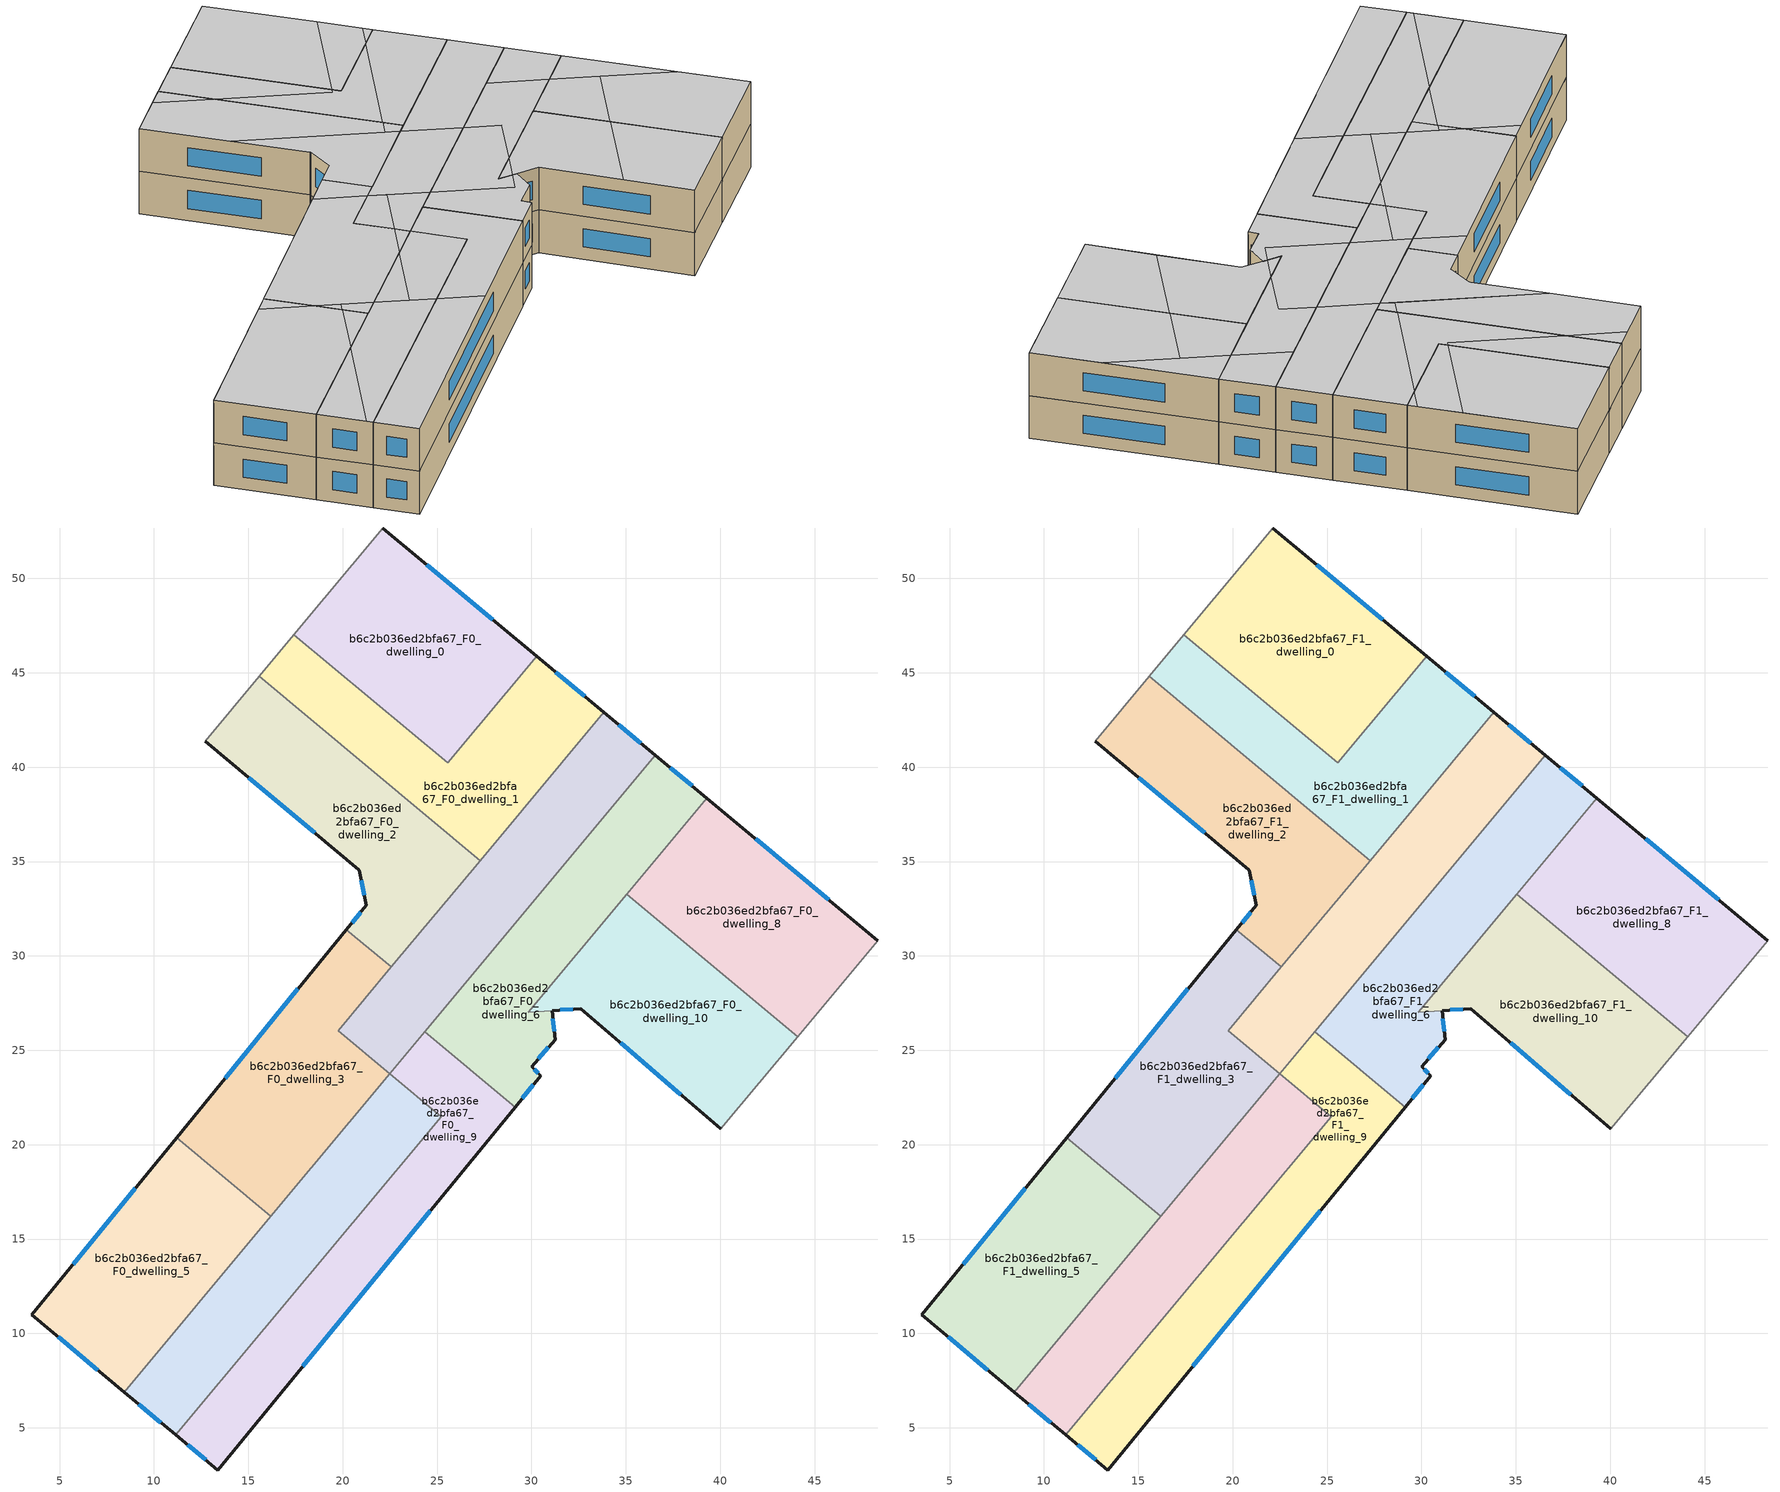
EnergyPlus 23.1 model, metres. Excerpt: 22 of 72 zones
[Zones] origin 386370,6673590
b6c2b036ed2bfa67_F0_dwelling_0
 floor ground (EU_floor_Construction): 30.27,45.87 25.56,40.23 17.41,47.02 22.13,52.67 z0
 wall outside (EU_wall_Construction): 30.27,45.87 22.13,52.67 z0:3
 wall adiabatic (EU_wall_Construction): 22.13,52.67 17.41,47.02 z0:3
 wall to b6c2b036ed2bfa67_F0_dwelling_1 (EU_wall_Construction): 17.41,47.02 25.56,40.23 30.27,45.87 z0:3
 window (EU_Window_Construction): 27.95,47.81 24.45,50.73 z0.86:2.14
b6c2b036ed2bfa67_F0_dwelling_1
 floor ground (EU_floor_Construction): 30.27,45.87 33.84,42.9 27.28,35.04 15.57,44.81 17.41,47.02 25.56,40.23 z0
 wall outside (EU_wall_Construction): 33.84,42.9 30.27,45.87 z0:3
 wall to b6c2b036ed2bfa67_F0_dwelling_2 (EU_wall_Construction): 15.57,44.81 27.28,35.04 z0:3
 wall adiabatic (EU_wall_Construction): 17.41,47.02 15.57,44.81 z0:3
 wall to b6c2b036ed2bfa67_F0_dwelling_4 (EU_wall_Construction): 27.28,35.04 33.84,42.9 z0:3
 window (EU_Window_Construction): 32.82,43.75 31.29,45.02 z0.86:2.14
b6c2b036ed2bfa67_F0_dwelling_10
 floor ground (EU_floor_Construction): 44.09,25.72 40.01,20.84 32.61,27.21 31.09,27.11 29.84,27.02 35.05,33.27 z0
 wall outside (EU_wall_Construction): 31.09,27.11 32.61,27.21 40.01,20.84 z0:3
 wall to b6c2b036ed2bfa67_F0_dwelling_8 (EU_wall_Construction): 44.09,25.72 35.05,33.27 z0:3
 wall adiabatic (EU_wall_Construction): 40.01,20.84 44.09,25.72 z0:3
 wall to b6c2b036ed2bfa67_F0_dwelling_6 (EU_wall_Construction): 35.05,33.27 29.84,27.02 31.09,27.11 z0:3
 window (EU_Window_Construction): 31.53,27.14 32.17,27.18 / 34.72,25.39 37.9,22.66 z0.86:2.14
b6c2b036ed2bfa67_F0_dwelling_2
 floor ground (EU_floor_Construction): 27.28,35.04 22.58,29.41 20.2,31.4 21.26,32.69 20.89,34.54 20.85,34.58 12.71,41.38 15.57,44.81 z0
 wall outside (EU_wall_Construction): 12.71,41.38 20.85,34.58 20.89,34.54 21.26,32.69 20.2,31.4 z0:3
 wall to b6c2b036ed2bfa67_F0_dwelling_3 (EU_wall_Construction): 20.2,31.4 22.58,29.41 z0:3
 wall adiabatic (EU_wall_Construction): 15.57,44.81 12.71,41.38 z0:3
 wall to b6c2b036ed2bfa67_F0_dwelling_4 (EU_wall_Construction): 22.58,29.41 27.28,35.04 z0:3
 window (EU_Window_Construction): 20.95,32.32 20.5,31.77 / 20.99,34.02 21.15,33.22 / 15.03,39.44 18.52,36.52 z0.86:2.14
b6c2b036ed2bfa67_F0_dwelling_3
 floor ground (EU_floor_Construction): 22.58,29.41 19.77,26.04 22.49,23.76 16.19,16.21 11.2,20.37 20.2,31.4 z0
 wall outside (EU_wall_Construction): 20.2,31.4 11.2,20.37 z0:3
 wall to b6c2b036ed2bfa67_F0_dwelling_5 (EU_wall_Construction): 11.2,20.37 16.19,16.21 z0:3
 wall to b6c2b036ed2bfa67_F0_dwelling_4 (EU_wall_Construction): 22.49,23.76 19.77,26.04 22.58,29.41 z0:3
 wall to b6c2b036ed2bfa67_F0_dwelling_7 (EU_wall_Construction): 16.19,16.21 22.49,23.76 z0:3
 window (EU_Window_Construction): 17.63,28.25 13.77,23.52 z0.86:2.14
b6c2b036ed2bfa67_F0_dwelling_4
 floor ground (EU_floor_Construction): 36.56,40.63 22.49,23.76 19.77,26.04 33.84,42.9 z0
 wall outside (EU_wall_Construction): 36.56,40.63 33.84,42.9 z0:3
 wall to b6c2b036ed2bfa67_F0_dwelling_6 (EU_wall_Construction): 24.34,25.98 36.56,40.63 z0:3
 wall to b6c2b036ed2bfa67_F0_dwelling_9 (EU_wall_Construction): 22.49,23.76 24.34,25.98 z0:3
 window (EU_Window_Construction): 35.78,41.28 34.61,42.25 z0.86:2.14
b6c2b036ed2bfa67_F0_dwelling_5
 floor ground (EU_floor_Construction): 16.19,16.21 8.42,6.9 3.53,10.98 11.2,20.37 z0
 wall outside (EU_wall_Construction): 11.2,20.37 3.53,10.98 8.42,6.9 z0:3
 wall to b6c2b036ed2bfa67_F0_dwelling_7 (EU_wall_Construction): 8.42,6.9 16.19,16.21 z0:3
 window (EU_Window_Construction): 9.01,17.69 5.72,13.66 / 4.93,9.81 7.02,8.07 z0.86:2.14
b6c2b036ed2bfa67_F0_dwelling_6
 floor ground (EU_floor_Construction): 39.29,38.35 29.84,27.02 31.09,27.1 31.25,25.56 30.01,24.13 30.49,23.65 29.13,21.99 24.34,25.98 36.56,40.63 z0
 wall outside (EU_wall_Construction): 39.29,38.35 36.56,40.63 / 29.13,21.99 30.49,23.65 30.01,24.13 31.25,25.56 31.09,27.1 z0:3
 wall to b6c2b036ed2bfa67_F0_dwelling_9 (EU_wall_Construction): 24.34,25.98 29.13,21.99 z0:3
 wall to b6c2b036ed2bfa67_F0_dwelling_8 (EU_wall_Construction): 35.05,33.27 39.29,38.35 z0:3
 window (EU_Window_Construction): 38.51,39 37.34,39.98 / 31.2,26 31.14,26.66 / 30.36,24.54 30.89,25.15 / 30.35,23.78 30.15,23.99 / 29.52,22.46 30.1,23.17 z0.86:2.14
b6c2b036ed2bfa67_F0_dwelling_7
 floor ground (EU_floor_Construction): 22.49,23.76 19.77,26.04 25.22,21.49 11.15,4.62 8.42,6.9 z0
 wall outside (EU_wall_Construction): 8.42,6.9 11.15,4.62 z0:3
 wall to b6c2b036ed2bfa67_F0_dwelling_9 (EU_wall_Construction): 11.15,4.62 25.22,21.49 22.49,23.76 z0:3
 wall adiabatic (EU_wall_Construction): 19.77,26.04 22.49,23.76 19.77,26.04 z0:3
 window (EU_Window_Construction): 9.2,6.25 10.37,5.27 z0.86:2.14
b6c2b036ed2bfa67_F0_dwelling_8
 floor ground (EU_floor_Construction): 48.34,30.81 44.09,25.72 35.05,33.27 39.29,38.35 z0
 wall outside (EU_wall_Construction): 48.34,30.81 39.29,38.35 z0:3
 wall adiabatic (EU_wall_Construction): 44.09,25.72 48.34,30.81 z0:3
 window (EU_Window_Construction): 45.75,32.96 41.88,36.2 z0.86:2.14
b6c2b036ed2bfa67_F0_dwelling_9
 floor ground (EU_floor_Construction): 29.13,21.99 13.37,2.77 11.15,4.62 25.22,21.49 22.49,23.76 24.34,25.98 z0
 wall outside (EU_wall_Construction): 11.15,4.62 13.37,2.77 29.13,21.99 z0:3
 window (EU_Window_Construction): 17.87,8.26 24.63,16.5 / 11.78,4.09 12.74,3.3 z0.86:2.14
b6c2b036ed2bfa67_F1_dwelling_0
 floor to b6c2b036ed2bfa67_F0_dwelling_0 (EU_floor_Construction): 30.27,45.87 25.56,40.23 17.41,47.02 22.13,52.67 z3
 wall outside (EU_wall_Construction): 30.27,45.87 22.13,52.67 z3:6
 wall adiabatic (EU_wall_Construction): 22.13,52.67 17.41,47.02 z3:6
 wall to b6c2b036ed2bfa67_F1_dwelling_1 (EU_wall_Construction): 17.41,47.02 25.56,40.23 30.27,45.87 z3:6
 window (EU_Window_Construction): 27.95,47.81 24.45,50.73 z3.86:5.14
 ceiling to b6c2b036ed2bfa67_F2_dwelling_1 (EU_floor_Construction): 25.1,40.61 27.59,48.11 22.13,52.67 17.42,47.02 z6
 ceiling to b6c2b036ed2bfa67_F2_dwelling_3 (EU_floor_Construction): 25.56,40.23 29.21,44.59 29.77,46.29 27.59,48.11 25.1,40.61 z6
 ceiling to b6c2b036ed2bfa67_F2_dwelling_0 (EU_floor_Construction): 29.21,44.59 30.27,45.87 29.77,46.29 z6
b6c2b036ed2bfa67_F1_dwelling_1
 floor to b6c2b036ed2bfa67_F0_dwelling_1 (EU_floor_Construction): 30.27,45.87 33.84,42.9 27.28,35.04 15.57,44.81 17.41,47.02 25.56,40.23 z3
 wall outside (EU_wall_Construction): 33.84,42.9 30.27,45.87 z3:6
 wall to b6c2b036ed2bfa67_F1_dwelling_2 (EU_wall_Construction): 15.57,44.81 27.28,35.04 z3:6
 wall adiabatic (EU_wall_Construction): 17.41,47.02 15.57,44.81 z3:6
 wall to b6c2b036ed2bfa67_F1_dwelling_4 (EU_wall_Construction): 27.28,35.04 33.84,42.9 z3:6
 window (EU_Window_Construction): 32.82,43.75 31.29,45.02 z3.86:5.14
 ceiling to b6c2b036ed2bfa67_F2_dwelling_0 (EU_floor_Construction): 27.28,35.04 33.84,42.9 30.27,45.87 29.21,44.59 26.3,35.86 z6
 ceiling to b6c2b036ed2bfa67_F2_dwelling_1 (EU_floor_Construction): 25,40.33 25.1,40.61 17.42,47.02 15.57,44.81 18.25,42.58 z6
 ceiling to b6c2b036ed2bfa67_F2_dwelling_3 (EU_floor_Construction): 26.3,35.86 29.21,44.59 25.56,40.23 25.1,40.61 25,40.33 18.25,42.58 z6
b6c2b036ed2bfa67_F1_dwelling_10
 floor to b6c2b036ed2bfa67_F0_dwelling_10 (EU_floor_Construction): 44.09,25.72 40.01,20.84 32.61,27.21 31.09,27.11 29.84,27.02 35.05,33.27 z3
 wall outside (EU_wall_Construction): 31.09,27.11 32.61,27.21 40.01,20.84 z3:6
 wall to b6c2b036ed2bfa67_F1_dwelling_8 (EU_wall_Construction): 44.09,25.72 35.05,33.27 z3:6
 wall adiabatic (EU_wall_Construction): 40.01,20.84 44.09,25.72 z3:6
 wall to b6c2b036ed2bfa67_F1_dwelling_6 (EU_wall_Construction): 35.05,33.27 29.84,27.02 31.09,27.11 z3:6
 window (EU_Window_Construction): 31.53,27.14 32.17,27.18 / 34.72,25.39 37.9,22.66 z3.86:5.14
 ceiling to b6c2b036ed2bfa67_F2_dwelling_4 (EU_floor_Construction): 36.6,23.77 38.74,30.19 35.05,33.27 31.46,28.96 30.83,27.09 31.02,27.1 31.09,27.11 32.61,27.21 z6
 ceiling to b6c2b036ed2bfa67_F2_dwelling_2 (EU_floor_Construction): 40.01,20.84 44.09,25.72 38.74,30.19 36.6,23.77 z6
 ceiling to b6c2b036ed2bfa67_F2_dwelling_5 (EU_floor_Construction): 30.83,27.09 31.45,28.96 29.84,27.02 z6
b6c2b036ed2bfa67_F1_dwelling_2
 floor to b6c2b036ed2bfa67_F0_dwelling_2 (EU_floor_Construction): 27.28,35.04 22.58,29.41 20.2,31.4 21.26,32.69 20.89,34.54 20.85,34.58 12.71,41.38 15.57,44.81 z3
 wall outside (EU_wall_Construction): 12.71,41.38 20.85,34.58 20.89,34.54 21.26,32.69 20.2,31.4 z3:6
 wall to b6c2b036ed2bfa67_F1_dwelling_3 (EU_wall_Construction): 20.2,31.4 22.58,29.41 z3:6
 wall adiabatic (EU_wall_Construction): 15.57,44.81 12.71,41.38 z3:6
 wall to b6c2b036ed2bfa67_F1_dwelling_4 (EU_wall_Construction): 22.58,29.41 27.28,35.04 z3:6
 window (EU_Window_Construction): 20.95,32.32 20.5,31.77 / 20.99,34.02 21.15,33.22 / 15.03,39.44 18.52,36.52 z3.86:5.14
 ceiling to b6c2b036ed2bfa67_F2_dwelling_3 (EU_floor_Construction): 25.94,34.79 26.3,35.86 18.25,42.58 14.7,43.76 12.71,41.38 17.06,37.75 z6
 ceiling to b6c2b036ed2bfa67_F2_dwelling_5 (EU_floor_Construction): 22.58,29.41 26.82,34.49 17.06,37.75 20.85,34.58 20.89,34.54 21.26,32.69 20.2,31.4 z6
 ceiling to b6c2b036ed2bfa67_F2_dwelling_1 (EU_floor_Construction): 18.25,42.58 15.57,44.81 14.7,43.76 z6
 ceiling to b6c2b036ed2bfa67_F2_dwelling_0 (EU_floor_Construction): 26.82,34.49 27.28,35.04 26.3,35.86 25.94,34.79 z6
b6c2b036ed2bfa67_F1_dwelling_3
 floor to b6c2b036ed2bfa67_F0_dwelling_3 (EU_floor_Construction): 22.58,29.41 19.77,26.04 22.49,23.76 16.19,16.21 11.2,20.37 20.2,31.4 z3
 wall outside (EU_wall_Construction): 20.2,31.4 11.2,20.37 z3:6
 wall to b6c2b036ed2bfa67_F1_dwelling_5 (EU_wall_Construction): 11.2,20.37 16.19,16.21 z3:6
 wall to b6c2b036ed2bfa67_F1_dwelling_4 (EU_wall_Construction): 22.49,23.76 19.77,26.04 22.58,29.41 z3:6
 wall to b6c2b036ed2bfa67_F1_dwelling_7 (EU_wall_Construction): 16.19,16.21 22.49,23.76 z3:6
 window (EU_Window_Construction): 17.63,28.25 13.77,23.52 z3.86:5.14
 ceiling to b6c2b036ed2bfa67_F2_dwelling_7 (EU_floor_Construction): 20.87,21.82 21.73,24.4 19.77,26.04 21.86,28.55 18.73,29.6 11.2,20.37 13.67,18.31 17.01,17.2 z6
 ceiling to b6c2b036ed2bfa67_F2_dwelling_6 (EU_floor_Construction): 20.87,21.82 22.49,23.76 21.73,24.4 z6
 ceiling to b6c2b036ed2bfa67_F2_dwelling_8 (EU_floor_Construction): 16.19,16.21 17.01,17.2 15.15,17.82 14.96,17.24 z6
 ceiling to b6c2b036ed2bfa67_F2_dwelling_9 (EU_floor_Construction): 14.96,17.24 15.15,17.82 13.67,18.31 z6
 ceiling to b6c2b036ed2bfa67_F2_dwelling_5 (EU_floor_Construction): 21.86,28.55 22.58,29.41 20.2,31.4 18.73,29.6 z6
b6c2b036ed2bfa67_F1_dwelling_4
 floor to b6c2b036ed2bfa67_F0_dwelling_4 (EU_floor_Construction): 36.56,40.63 22.49,23.76 19.77,26.04 33.84,42.9 z3
 wall outside (EU_wall_Construction): 36.56,40.63 33.84,42.9 z3:6
 wall to b6c2b036ed2bfa67_F1_dwelling_6 (EU_wall_Construction): 24.34,25.98 36.56,40.63 z3:6
 wall to b6c2b036ed2bfa67_F1_dwelling_9 (EU_wall_Construction): 22.49,23.76 24.34,25.98 z3:6
 window (EU_Window_Construction): 35.78,41.28 34.61,42.25 z3.86:5.14
 ceiling to b6c2b036ed2bfa67_F2_dwelling_5 (EU_floor_Construction): 25.48,27.35 30.44,33.28 26.82,34.49 21.86,28.55 z6
 ceiling to b6c2b036ed2bfa67_F2_dwelling_7 (EU_floor_Construction): 21.73,24.4 22.99,28.18 21.86,28.55 19.77,26.04 z6
 ceiling adiabatic (EU_roof_Construction): 30.44,33.28 36.56,40.63 33.84,42.9 26.82,34.49 z6; 22.49,23.76 25.48,27.35 22.99,28.18 21.73,24.4 z6
b6c2b036ed2bfa67_F1_dwelling_5
 floor to b6c2b036ed2bfa67_F0_dwelling_5 (EU_floor_Construction): 16.19,16.21 8.42,6.9 3.53,10.98 11.2,20.37 z3
 wall outside (EU_wall_Construction): 11.2,20.37 3.53,10.98 8.42,6.9 z3:6
 wall to b6c2b036ed2bfa67_F1_dwelling_7 (EU_wall_Construction): 8.42,6.9 16.19,16.21 z3:6
 window (EU_Window_Construction): 9.01,17.69 5.72,13.66 / 4.93,9.81 7.02,8.07 z3.86:5.14
 ceiling to b6c2b036ed2bfa67_F2_dwelling_9 (EU_floor_Construction): 13.56,13.06 14.96,17.24 13.67,18.31 10.4,19.4 3.53,10.98 8.42,6.9 z6
 ceiling to b6c2b036ed2bfa67_F2_dwelling_7 (EU_floor_Construction): 13.67,18.31 11.2,20.37 10.4,19.4 z6
 ceiling to b6c2b036ed2bfa67_F2_dwelling_8 (EU_floor_Construction): 13.56,13.06 16.19,16.21 14.96,17.24 z6
b6c2b036ed2bfa67_F1_dwelling_6
 floor to b6c2b036ed2bfa67_F0_dwelling_6 (EU_floor_Construction): 39.29,38.35 29.84,27.02 31.09,27.1 31.25,25.56 30.01,24.13 30.49,23.65 29.13,21.99 24.34,25.98 36.56,40.63 z3
 wall outside (EU_wall_Construction): 39.29,38.35 36.56,40.63 / 29.13,21.99 30.49,23.65 30.01,24.13 31.25,25.56 31.09,27.1 z3:6
 wall to b6c2b036ed2bfa67_F1_dwelling_9 (EU_wall_Construction): 24.34,25.98 29.13,21.99 z3:6
 wall to b6c2b036ed2bfa67_F1_dwelling_8 (EU_wall_Construction): 35.05,33.27 39.29,38.35 z3:6
 window (EU_Window_Construction): 38.51,39 37.34,39.98 / 31.2,26 31.14,26.66 / 30.36,24.54 30.89,25.15 / 30.35,23.78 30.15,23.99 / 29.52,22.46 30.1,23.17 z3.86:5.14
 ceiling to b6c2b036ed2bfa67_F2_dwelling_6 (EU_floor_Construction): 30.49,23.65 30.01,24.13 31.25,25.56 31.09,27.1 30.83,27.09 30.37,25.72 25.48,27.35 24.34,25.98 29.13,21.99 z6
 ceiling to b6c2b036ed2bfa67_F2_dwelling_4 (EU_floor_Construction): 32.65,32.55 31.46,28.96 37.47,36.17 33.85,37.38 30.44,33.29 z6
 ceiling to b6c2b036ed2bfa67_F2_dwelling_0 (EU_floor_Construction): 37.47,36.17 39.29,38.35 36.56,40.63 33.85,37.38 z6
 ceiling to b6c2b036ed2bfa67_F2_dwelling_5 (EU_floor_Construction): 30.83,27.09 29.84,27.02 31.45,28.96 32.65,32.55 30.44,33.28 25.48,27.35 30.37,25.72 z6
b6c2b036ed2bfa67_F1_dwelling_7
 floor to b6c2b036ed2bfa67_F0_dwelling_7 (EU_floor_Construction): 22.49,23.76 19.77,26.04 25.22,21.49 11.15,4.62 8.42,6.9 z3
 wall outside (EU_wall_Construction): 8.42,6.9 11.15,4.62 z3:6
 wall to b6c2b036ed2bfa67_F1_dwelling_9 (EU_wall_Construction): 11.15,4.62 25.22,21.49 22.49,23.76 z3:6
 wall adiabatic (EU_wall_Construction): 19.77,26.04 22.49,23.76 19.77,26.04 z3:6
 window (EU_Window_Construction): 9.2,6.25 10.37,5.27 z3.86:5.14
 ceiling to b6c2b036ed2bfa67_F2_dwelling_8 (EU_floor_Construction): 11.15,4.62 20.63,15.99 17.01,17.2 13.56,13.06 10.84,4.88 z6
 ceiling to b6c2b036ed2bfa67_F2_dwelling_9 (EU_floor_Construction): 10.84,4.88 13.56,13.06 8.42,6.9 z6
 ceiling to b6c2b036ed2bfa67_F2_dwelling_6 (EU_floor_Construction): 20.63,15.99 25.22,21.49 21.73,24.4 22.49,23.76 20.87,21.82 19.1,16.5 z6
 ceiling to b6c2b036ed2bfa67_F2_dwelling_7 (EU_floor_Construction): 19.1,16.5 20.87,21.82 17.01,17.2 z6
b6c2b036ed2bfa67_F1_dwelling_8
 floor to b6c2b036ed2bfa67_F0_dwelling_8 (EU_floor_Construction): 48.34,30.81 44.09,25.72 35.05,33.27 39.29,38.35 z3
 wall outside (EU_wall_Construction): 48.34,30.81 39.29,38.35 z3:6
 wall adiabatic (EU_wall_Construction): 44.09,25.72 48.34,30.81 z3:6
 window (EU_Window_Construction): 45.75,32.96 41.88,36.2 z3.86:5.14
 ceiling to b6c2b036ed2bfa67_F2_dwelling_2 (EU_floor_Construction): 44.09,25.72 48.34,30.81 44.86,33.71 40.41,35.19 38.74,30.19 z6
 ceiling to b6c2b036ed2bfa67_F2_dwelling_4 (EU_floor_Construction): 38.74,30.19 40.41,35.19 37.47,36.17 35.05,33.27 z6
 ceiling to b6c2b036ed2bfa67_F2_dwelling_0 (EU_floor_Construction): 44.86,33.71 39.29,38.35 37.47,36.17 z6
b6c2b036ed2bfa67_F1_dwelling_9
 floor to b6c2b036ed2bfa67_F0_dwelling_9 (EU_floor_Construction): 29.13,21.99 13.37,2.77 11.15,4.62 25.22,21.49 22.49,23.76 24.34,25.98 z3
 wall outside (EU_wall_Construction): 11.15,4.62 13.37,2.77 29.13,21.99 z3:6
 window (EU_Window_Construction): 17.87,8.26 24.63,16.5 / 11.78,4.09 12.74,3.3 z3.86:5.14
 ceiling to b6c2b036ed2bfa67_F2_dwelling_8 (EU_floor_Construction): 13.37,2.77 23.44,15.05 20.63,15.99 11.15,4.62 z6
 ceiling to b6c2b036ed2bfa67_F2_dwelling_6 (EU_floor_Construction): 23.44,15.05 29.13,21.99 24.34,25.98 22.49,23.76 25.22,21.49 20.63,15.99 z6
[Building]
EU S2 Campaign: North Axis=0; Terrain=City; Solar Distribution=FullExterior
[Site:Location]
Helsinki-Vantaa.AP: Latitude=60.317; Longitude=24.963; Time Zone=2; Elevation=54.6
[SizingPeriod:WeatherFileDays]
AnnualSizingPeriod: Begin Month=1; Begin Day of Month=1; End Month=12; End Day of Month=31; Day of Week for Start Day=Monday; Use Weather File Daylight Saving Period=No; Use Weather File Rain and Snow Indicators=No
[MATERIAL]
EU_InternalMass_Material: Roughness=MediumRough; Thickness=0.1; Conductivity=1; Density=1800; Specific Heat=900; Thermal Absorptance=0.9; Solar Absorptance=0.7; Visible Absorptance=0.7
[MATERIAL:NOMASS] Roughness=MediumRough; Thermal Absorptance=0.9; Solar Absorptance=0.7; Visible Absorptance=0.7
Name | Thermal Resistance
EU_wall_NoMass | 1.10183
EU_roof_NoMass; EU_floor_NoMass | 1.70606
[WINDOWMATERIAL:SIMPLEGLAZINGSYSTEM]
EU_Window_SimpleGlazing: UFactor=3.11035; Solar Heat Gain Coefficient=0.8; Visible Transmittance=0.8
[CONSTRUCTION]
EU_wall_Construction: EU_wall_NoMass
EU_roof_Construction: EU_roof_NoMass
EU_floor_Construction: EU_floor_NoMass
EU_Window_Construction: EU_Window_SimpleGlazing
EU_InternalMass_Construction: EU_InternalMass_Material
[ZONE] Type=1; Multiplier=1; Ceiling Height=autocalculate; Floor Area=autocalculate; Part of Total Floor Area=Yes
Name | Volume
b6c2b036ed2bfa67_F0_dwelling_0; b6c2b036ed2bfa67_F1_dwelling_0 | 234.023
b6c2b036ed2bfa67_F0_dwelling_1; b6c2b036ed2bfa67_F1_dwelling_1 | 234.017
b6c2b036ed2bfa67_F0_dwelling_10; b6c2b036ed2bfa67_F1_dwelling_10 | 227.598
b6c2b036ed2bfa67_F0_dwelling_2; b6c2b036ed2bfa67_F1_dwelling_2 | 234.033
b6c2b036ed2bfa67_F0_dwelling_3; b6c2b036ed2bfa67_F1_dwelling_3 | 234.004
b6c2b036ed2bfa67_F0_dwelling_4; b6c2b036ed2bfa67_F1_dwelling_4 | 234.032
b6c2b036ed2bfa67_F0_dwelling_5; b6c2b036ed2bfa67_F1_dwelling_5 | 234.026
b6c2b036ed2bfa67_F0_dwelling_6; b6c2b036ed2bfa67_F1_dwelling_6 | 235.804
b6c2b036ed2bfa67_F0_dwelling_7; b6c2b036ed2bfa67_F1_dwelling_7 | 234.081
b6c2b036ed2bfa67_F0_dwelling_8; b6c2b036ed2bfa67_F1_dwelling_8 | 234.045
b6c2b036ed2bfa67_F0_dwelling_9; b6c2b036ed2bfa67_F1_dwelling_9 | 238.635
[INTERNALMASS] Construction=EU_InternalMass_Construction
Name | Zone or ZoneList | Surface Area
b6c2b036ed2bfa67_F0_dwelling_0_EU_InternalMass | b6c2b036ed2bfa67_F0_dwelling_0 | 78.0098
b6c2b036ed2bfa67_F0_dwelling_1_EU_InternalMass | b6c2b036ed2bfa67_F0_dwelling_1 | 78.0059
b6c2b036ed2bfa67_F0_dwelling_2_EU_InternalMass | b6c2b036ed2bfa67_F0_dwelling_2 | 78.0117
b6c2b036ed2bfa67_F0_dwelling_3_EU_InternalMass | b6c2b036ed2bfa67_F0_dwelling_3 | 78.0013
b6c2b036ed2bfa67_F0_dwelling_4_EU_InternalMass | b6c2b036ed2bfa67_F0_dwelling_4 | 78.0135
b6c2b036ed2bfa67_F0_dwelling_5_EU_InternalMass | b6c2b036ed2bfa67_F0_dwelling_5 | 78.0084
b6c2b036ed2bfa67_F0_dwelling_6_EU_InternalMass | b6c2b036ed2bfa67_F0_dwelling_6 | 78.6007
b6c2b036ed2bfa67_F0_dwelling_7_EU_InternalMass | b6c2b036ed2bfa67_F0_dwelling_7 | 78.0286
b6c2b036ed2bfa67_F0_dwelling_8_EU_InternalMass | b6c2b036ed2bfa67_F0_dwelling_8 | 78.0167
b6c2b036ed2bfa67_F0_dwelling_9_EU_InternalMass | b6c2b036ed2bfa67_F0_dwelling_9 | 79.552
b6c2b036ed2bfa67_F0_dwelling_10_EU_InternalMass | b6c2b036ed2bfa67_F0_dwelling_10 | 75.8694
b6c2b036ed2bfa67_F1_dwelling_0_EU_InternalMass | b6c2b036ed2bfa67_F1_dwelling_0 | 78.0098
b6c2b036ed2bfa67_F1_dwelling_1_EU_InternalMass | b6c2b036ed2bfa67_F1_dwelling_1 | 78.0059
b6c2b036ed2bfa67_F1_dwelling_2_EU_InternalMass | b6c2b036ed2bfa67_F1_dwelling_2 | 78.0117
b6c2b036ed2bfa67_F1_dwelling_3_EU_InternalMass | b6c2b036ed2bfa67_F1_dwelling_3 | 78.0013
b6c2b036ed2bfa67_F1_dwelling_4_EU_InternalMass | b6c2b036ed2bfa67_F1_dwelling_4 | 78.0135
b6c2b036ed2bfa67_F1_dwelling_5_EU_InternalMass | b6c2b036ed2bfa67_F1_dwelling_5 | 78.0084
b6c2b036ed2bfa67_F1_dwelling_6_EU_InternalMass | b6c2b036ed2bfa67_F1_dwelling_6 | 78.6007
b6c2b036ed2bfa67_F1_dwelling_7_EU_InternalMass | b6c2b036ed2bfa67_F1_dwelling_7 | 78.0286
b6c2b036ed2bfa67_F1_dwelling_8_EU_InternalMass | b6c2b036ed2bfa67_F1_dwelling_8 | 78.0167
b6c2b036ed2bfa67_F1_dwelling_9_EU_InternalMass | b6c2b036ed2bfa67_F1_dwelling_9 | 79.552
b6c2b036ed2bfa67_F1_dwelling_10_EU_InternalMass | b6c2b036ed2bfa67_F1_dwelling_10 | 75.8694
[OTHEREQUIPMENT] Fuel Type=Electricity; Design Level Calculation Method=Watts/Area; Power per Zone Floor Area=1; Fraction Latent=0; Fraction Radiant=0; Fraction Lost=0; Carbon Dioxide Generation Rate=0; EndUse Subcategory=EU_Step8_InternalGains
Name | Zone or ZoneList or Space or SpaceList | Schedule
EU_Step8_InternalGain_b6c2b036ed2bfa67_F0_dwelling_0_f000 | b6c2b036ed2bfa67_F0_dwelling_0 | EU_Step8_GainSchedule_b6c2b036ed2bfa67_F0_dwelling_0_f000
EU_Step8_InternalGain_b6c2b036ed2bfa67_F0_dwelling_1_f000 | b6c2b036ed2bfa67_F0_dwelling_1 | EU_Step8_GainSchedule_b6c2b036ed2bfa67_F0_dwelling_1_f000
EU_Step8_InternalGain_b6c2b036ed2bfa67_F0_dwelling_2_f000 | b6c2b036ed2bfa67_F0_dwelling_2 | EU_Step8_GainSchedule_b6c2b036ed2bfa67_F0_dwelling_2_f000
EU_Step8_InternalGain_b6c2b036ed2bfa67_F0_dwelling_3_f000 | b6c2b036ed2bfa67_F0_dwelling_3 | EU_Step8_GainSchedule_b6c2b036ed2bfa67_F0_dwelling_3_f000
EU_Step8_InternalGain_b6c2b036ed2bfa67_F0_dwelling_4_f000 | b6c2b036ed2bfa67_F0_dwelling_4 | EU_Step8_GainSchedule_b6c2b036ed2bfa67_F0_dwelling_4_f000
EU_Step8_InternalGain_b6c2b036ed2bfa67_F0_dwelling_5_f000 | b6c2b036ed2bfa67_F0_dwelling_5 | EU_Step8_GainSchedule_b6c2b036ed2bfa67_F0_dwelling_5_f000
EU_Step8_InternalGain_b6c2b036ed2bfa67_F0_dwelling_6_f000 | b6c2b036ed2bfa67_F0_dwelling_6 | EU_Step8_GainSchedule_b6c2b036ed2bfa67_F0_dwelling_6_f000
EU_Step8_InternalGain_b6c2b036ed2bfa67_F0_dwelling_7_f000 | b6c2b036ed2bfa67_F0_dwelling_7 | EU_Step8_GainSchedule_b6c2b036ed2bfa67_F0_dwelling_7_f000
EU_Step8_InternalGain_b6c2b036ed2bfa67_F0_dwelling_8_f000 | b6c2b036ed2bfa67_F0_dwelling_8 | EU_Step8_GainSchedule_b6c2b036ed2bfa67_F0_dwelling_8_f000
EU_Step8_InternalGain_b6c2b036ed2bfa67_F0_dwelling_9_f000 | b6c2b036ed2bfa67_F0_dwelling_9 | EU_Step8_GainSchedule_b6c2b036ed2bfa67_F0_dwelling_9_f000
EU_Step8_InternalGain_b6c2b036ed2bfa67_F0_dwelling_10_f000 | b6c2b036ed2bfa67_F0_dwelling_10 | EU_Step8_GainSchedule_b6c2b036ed2bfa67_F0_dwelling_10_f000
EU_Step8_InternalGain_b6c2b036ed2bfa67_F1_dwelling_0_f000 | b6c2b036ed2bfa67_F1_dwelling_0 | EU_Step8_GainSchedule_b6c2b036ed2bfa67_F1_dwelling_0_f000
EU_Step8_InternalGain_b6c2b036ed2bfa67_F1_dwelling_1_f000 | b6c2b036ed2bfa67_F1_dwelling_1 | EU_Step8_GainSchedule_b6c2b036ed2bfa67_F1_dwelling_1_f000
EU_Step8_InternalGain_b6c2b036ed2bfa67_F1_dwelling_2_f000 | b6c2b036ed2bfa67_F1_dwelling_2 | EU_Step8_GainSchedule_b6c2b036ed2bfa67_F1_dwelling_2_f000
EU_Step8_InternalGain_b6c2b036ed2bfa67_F1_dwelling_3_f000 | b6c2b036ed2bfa67_F1_dwelling_3 | EU_Step8_GainSchedule_b6c2b036ed2bfa67_F1_dwelling_3_f000
EU_Step8_InternalGain_b6c2b036ed2bfa67_F1_dwelling_4_f000 | b6c2b036ed2bfa67_F1_dwelling_4 | EU_Step8_GainSchedule_b6c2b036ed2bfa67_F1_dwelling_4_f000
EU_Step8_InternalGain_b6c2b036ed2bfa67_F1_dwelling_5_f000 | b6c2b036ed2bfa67_F1_dwelling_5 | EU_Step8_GainSchedule_b6c2b036ed2bfa67_F1_dwelling_5_f000
EU_Step8_InternalGain_b6c2b036ed2bfa67_F1_dwelling_6_f000 | b6c2b036ed2bfa67_F1_dwelling_6 | EU_Step8_GainSchedule_b6c2b036ed2bfa67_F1_dwelling_6_f000
EU_Step8_InternalGain_b6c2b036ed2bfa67_F1_dwelling_7_f000 | b6c2b036ed2bfa67_F1_dwelling_7 | EU_Step8_GainSchedule_b6c2b036ed2bfa67_F1_dwelling_7_f000
EU_Step8_InternalGain_b6c2b036ed2bfa67_F1_dwelling_8_f000 | b6c2b036ed2bfa67_F1_dwelling_8 | EU_Step8_GainSchedule_b6c2b036ed2bfa67_F1_dwelling_8_f000
EU_Step8_InternalGain_b6c2b036ed2bfa67_F1_dwelling_9_f000 | b6c2b036ed2bfa67_F1_dwelling_9 | EU_Step8_GainSchedule_b6c2b036ed2bfa67_F1_dwelling_9_f000
EU_Step8_InternalGain_b6c2b036ed2bfa67_F1_dwelling_10_f000 | b6c2b036ed2bfa67_F1_dwelling_10 | EU_Step8_GainSchedule_b6c2b036ed2bfa67_F1_dwelling_10_f000
[ZONEVENTILATION:DESIGNFLOWRATE] Schedule=EU_AlwaysOn; Design Flow Rate Calculation Method=AirChanges/Hour; Air Changes per Hour=0.756316; Ventilation Type=Natural; Fan Pressure Rise=0; Fan Total Efficiency=1; Constant Term Coefficient=1; Temperature Term Coefficient=0; Velocity Term Coefficient=0; Velocity Squared Term Coefficient=0; Minimum Indoor Temperature=-100; Maximum Indoor Temperature=100; Delta Temperature=-100; Minimum Outdoor Temperature=-100; Maximum Outdoor Temperature=100; Maximum Wind Speed=40
Name | Zone or ZoneList or Space or SpaceList
EU_ConstantAir_b6c2b036ed2bfa67_F0_dwelling_0 | b6c2b036ed2bfa67_F0_dwelling_0
EU_ConstantAir_b6c2b036ed2bfa67_F0_dwelling_1 | b6c2b036ed2bfa67_F0_dwelling_1
EU_ConstantAir_b6c2b036ed2bfa67_F0_dwelling_2 | b6c2b036ed2bfa67_F0_dwelling_2
EU_ConstantAir_b6c2b036ed2bfa67_F0_dwelling_3 | b6c2b036ed2bfa67_F0_dwelling_3
EU_ConstantAir_b6c2b036ed2bfa67_F0_dwelling_4 | b6c2b036ed2bfa67_F0_dwelling_4
EU_ConstantAir_b6c2b036ed2bfa67_F0_dwelling_5 | b6c2b036ed2bfa67_F0_dwelling_5
EU_ConstantAir_b6c2b036ed2bfa67_F0_dwelling_6 | b6c2b036ed2bfa67_F0_dwelling_6
EU_ConstantAir_b6c2b036ed2bfa67_F0_dwelling_7 | b6c2b036ed2bfa67_F0_dwelling_7
EU_ConstantAir_b6c2b036ed2bfa67_F0_dwelling_8 | b6c2b036ed2bfa67_F0_dwelling_8
EU_ConstantAir_b6c2b036ed2bfa67_F0_dwelling_9 | b6c2b036ed2bfa67_F0_dwelling_9
EU_ConstantAir_b6c2b036ed2bfa67_F0_dwelling_10 | b6c2b036ed2bfa67_F0_dwelling_10
EU_ConstantAir_b6c2b036ed2bfa67_F1_dwelling_0 | b6c2b036ed2bfa67_F1_dwelling_0
EU_ConstantAir_b6c2b036ed2bfa67_F1_dwelling_1 | b6c2b036ed2bfa67_F1_dwelling_1
EU_ConstantAir_b6c2b036ed2bfa67_F1_dwelling_2 | b6c2b036ed2bfa67_F1_dwelling_2
EU_ConstantAir_b6c2b036ed2bfa67_F1_dwelling_3 | b6c2b036ed2bfa67_F1_dwelling_3
EU_ConstantAir_b6c2b036ed2bfa67_F1_dwelling_4 | b6c2b036ed2bfa67_F1_dwelling_4
EU_ConstantAir_b6c2b036ed2bfa67_F1_dwelling_5 | b6c2b036ed2bfa67_F1_dwelling_5
EU_ConstantAir_b6c2b036ed2bfa67_F1_dwelling_6 | b6c2b036ed2bfa67_F1_dwelling_6
EU_ConstantAir_b6c2b036ed2bfa67_F1_dwelling_7 | b6c2b036ed2bfa67_F1_dwelling_7
EU_ConstantAir_b6c2b036ed2bfa67_F1_dwelling_8 | b6c2b036ed2bfa67_F1_dwelling_8
EU_ConstantAir_b6c2b036ed2bfa67_F1_dwelling_9 | b6c2b036ed2bfa67_F1_dwelling_9
EU_ConstantAir_b6c2b036ed2bfa67_F1_dwelling_10 | b6c2b036ed2bfa67_F1_dwelling_10
[HVACTEMPLATE:THERMOSTAT] Constant Heating Setpoint=20; Constant Cooling Setpoint=50
EU_HeatOnly_b6c2b036ed2bfa67_F0_dwelling_0; EU_HeatOnly_b6c2b036ed2bfa67_F0_dwelling_1; EU_HeatOnly_b6c2b036ed2bfa67_F0_dwelling_2; EU_HeatOnly_b6c2b036ed2bfa67_F0_dwelling_3; EU_HeatOnly_b6c2b036ed2bfa67_F0_dwelling_4; EU_HeatOnly_b6c2b036ed2bfa67_F0_dwelling_5; EU_HeatOnly_b6c2b036ed2bfa67_F0_dwelling_6; EU_HeatOnly_b6c2b036ed2bfa67_F0_dwelling_7; EU_HeatOnly_b6c2b036ed2bfa67_F0_dwelling_8; EU_HeatOnly_b6c2b036ed2bfa67_F0_dwelling_9; EU_HeatOnly_b6c2b036ed2bfa67_F0_dwelling_10; EU_HeatOnly_b6c2b036ed2bfa67_F1_dwelling_0; EU_HeatOnly_b6c2b036ed2bfa67_F1_dwelling_1; EU_HeatOnly_b6c2b036ed2bfa67_F1_dwelling_2; EU_HeatOnly_b6c2b036ed2bfa67_F1_dwelling_3; EU_HeatOnly_b6c2b036ed2bfa67_F1_dwelling_4; EU_HeatOnly_b6c2b036ed2bfa67_F1_dwelling_5; EU_HeatOnly_b6c2b036ed2bfa67_F1_dwelling_6; EU_HeatOnly_b6c2b036ed2bfa67_F1_dwelling_7; EU_HeatOnly_b6c2b036ed2bfa67_F1_dwelling_8; EU_HeatOnly_b6c2b036ed2bfa67_F1_dwelling_9; EU_HeatOnly_b6c2b036ed2bfa67_F1_dwelling_10; EU_HeatOnly_b6c2b036ed2bfa67_F2_dwelling_0; EU_HeatOnly_b6c2b036ed2bfa67_F2_dwelling_1; EU_HeatOnly_b6c2b036ed2bfa67_F2_dwelling_2; EU_HeatOnly_b6c2b036ed2bfa67_F2_dwelling_3; EU_HeatOnly_b6c2b036ed2bfa67_F2_dwelling_4; EU_HeatOnly_b6c2b036ed2bfa67_F2_dwelling_5; EU_HeatOnly_b6c2b036ed2bfa67_F2_dwelling_6; EU_HeatOnly_b6c2b036ed2bfa67_F2_dwelling_7; EU_HeatOnly_b6c2b036ed2bfa67_F2_dwelling_8; EU_HeatOnly_b6c2b036ed2bfa67_F2_dwelling_9; EU_HeatOnly_b6c2b036ed2bfa67_F3_dwelling_0; EU_HeatOnly_b6c2b036ed2bfa67_F3_dwelling_1; EU_HeatOnly_b6c2b036ed2bfa67_F3_dwelling_2; EU_HeatOnly_b6c2b036ed2bfa67_F3_dwelling_3; EU_HeatOnly_b6c2b036ed2bfa67_F3_dwelling_4; EU_HeatOnly_b6c2b036ed2bfa67_F3_dwelling_5; EU_HeatOnly_b6c2b036ed2bfa67_F3_dwelling_6; EU_HeatOnly_b6c2b036ed2bfa67_F3_dwelling_7; EU_HeatOnly_b6c2b036ed2bfa67_F3_dwelling_8; EU_HeatOnly_b6c2b036ed2bfa67_F3_dwelling_9; EU_HeatOnly_b6c2b036ed2bfa67_F4_dwelling_0; EU_HeatOnly_b6c2b036ed2bfa67_F4_dwelling_1; EU_HeatOnly_b6c2b036ed2bfa67_F4_dwelling_2; EU_HeatOnly_b6c2b036ed2bfa67_F4_dwelling_3; EU_HeatOnly_b6c2b036ed2bfa67_F4_dwelling_4; EU_HeatOnly_b6c2b036ed2bfa67_F4_dwelling_5; EU_HeatOnly_b6c2b036ed2bfa67_F4_dwelling_6; EU_HeatOnly_b6c2b036ed2bfa67_F4_dwelling_7; EU_HeatOnly_b6c2b036ed2bfa67_F4_dwelling_8; EU_HeatOnly_b6c2b036ed2bfa67_F4_dwelling_9; EU_HeatOnly_b6c2b036ed2bfa67_F5_dwelling_0; EU_HeatOnly_b6c2b036ed2bfa67_F5_dwelling_1; EU_HeatOnly_b6c2b036ed2bfa67_F5_dwelling_2; EU_HeatOnly_b6c2b036ed2bfa67_F5_dwelling_3; EU_HeatOnly_b6c2b036ed2bfa67_F5_dwelling_4; EU_HeatOnly_b6c2b036ed2bfa67_F5_dwelling_5; EU_HeatOnly_b6c2b036ed2bfa67_F5_dwelling_6; EU_HeatOnly_b6c2b036ed2bfa67_F5_dwelling_7; EU_HeatOnly_b6c2b036ed2bfa67_F5_dwelling_8; EU_HeatOnly_b6c2b036ed2bfa67_F5_dwelling_9; EU_HeatOnly_b6c2b036ed2bfa67_F6_dwelling_0; EU_HeatOnly_b6c2b036ed2bfa67_F6_dwelling_1; EU_HeatOnly_b6c2b036ed2bfa67_F6_dwelling_2; EU_HeatOnly_b6c2b036ed2bfa67_F6_dwelling_3; EU_HeatOnly_b6c2b036ed2bfa67_F6_dwelling_4; EU_HeatOnly_b6c2b036ed2bfa67_F6_dwelling_5; EU_HeatOnly_b6c2b036ed2bfa67_F6_dwelling_6; EU_HeatOnly_b6c2b036ed2bfa67_F6_dwelling_7; EU_HeatOnly_b6c2b036ed2bfa67_F6_dwelling_8; EU_HeatOnly_b6c2b036ed2bfa67_F6_dwelling_9
[HVACTEMPLATE:ZONE:IDEALLOADSAIRSYSTEM] System Availability Schedule=EU_AlwaysOn; Maximum Heating Supply Air Temperature=50; Minimum Cooling Supply Air Temperature=13; Maximum Heating Supply Air Humidity Ratio=0.0156; Minimum Cooling Supply Air Humidity Ratio=0.0077; Heating Limit=NoLimit; Cooling Limit=NoLimit; Heating Availability Schedule=EU_AlwaysOn; Cooling Availability Schedule=EU_CoolingOff; Dehumidification Control Type=ConstantSensibleHeatRatio; Cooling Sensible Heat Ratio=0.7; Dehumidification Setpoint=60; Humidification Control Type=None; Humidification Setpoint=30; Outdoor Air Method=None; Outdoor Air Flow Rate per Person=0.00944; Outdoor Air Flow Rate per Zone Floor Area=0; Outdoor Air Flow Rate per Zone=0; Demand Controlled Ventilation Type=None; Outdoor Air Economizer Type=NoEconomizer; Heat Recovery Type=None; Sensible Heat Recovery Effectiveness=0.7; Latent Heat Recovery Effectiveness=0.65
Name | Template Thermostat
b6c2b036ed2bfa67_F0_dwelling_0 | EU_HeatOnly_b6c2b036ed2bfa67_F0_dwelling_0
b6c2b036ed2bfa67_F0_dwelling_1 | EU_HeatOnly_b6c2b036ed2bfa67_F0_dwelling_1
b6c2b036ed2bfa67_F0_dwelling_2 | EU_HeatOnly_b6c2b036ed2bfa67_F0_dwelling_2
b6c2b036ed2bfa67_F0_dwelling_3 | EU_HeatOnly_b6c2b036ed2bfa67_F0_dwelling_3
b6c2b036ed2bfa67_F0_dwelling_4 | EU_HeatOnly_b6c2b036ed2bfa67_F0_dwelling_4
b6c2b036ed2bfa67_F0_dwelling_5 | EU_HeatOnly_b6c2b036ed2bfa67_F0_dwelling_5
b6c2b036ed2bfa67_F0_dwelling_6 | EU_HeatOnly_b6c2b036ed2bfa67_F0_dwelling_6
b6c2b036ed2bfa67_F0_dwelling_7 | EU_HeatOnly_b6c2b036ed2bfa67_F0_dwelling_7
b6c2b036ed2bfa67_F0_dwelling_8 | EU_HeatOnly_b6c2b036ed2bfa67_F0_dwelling_8
b6c2b036ed2bfa67_F0_dwelling_9 | EU_HeatOnly_b6c2b036ed2bfa67_F0_dwelling_9
b6c2b036ed2bfa67_F0_dwelling_10 | EU_HeatOnly_b6c2b036ed2bfa67_F0_dwelling_10
b6c2b036ed2bfa67_F1_dwelling_0 | EU_HeatOnly_b6c2b036ed2bfa67_F1_dwelling_0
b6c2b036ed2bfa67_F1_dwelling_1 | EU_HeatOnly_b6c2b036ed2bfa67_F1_dwelling_1
b6c2b036ed2bfa67_F1_dwelling_2 | EU_HeatOnly_b6c2b036ed2bfa67_F1_dwelling_2
b6c2b036ed2bfa67_F1_dwelling_3 | EU_HeatOnly_b6c2b036ed2bfa67_F1_dwelling_3
b6c2b036ed2bfa67_F1_dwelling_4 | EU_HeatOnly_b6c2b036ed2bfa67_F1_dwelling_4
b6c2b036ed2bfa67_F1_dwelling_5 | EU_HeatOnly_b6c2b036ed2bfa67_F1_dwelling_5
b6c2b036ed2bfa67_F1_dwelling_6 | EU_HeatOnly_b6c2b036ed2bfa67_F1_dwelling_6
b6c2b036ed2bfa67_F1_dwelling_7 | EU_HeatOnly_b6c2b036ed2bfa67_F1_dwelling_7
b6c2b036ed2bfa67_F1_dwelling_8 | EU_HeatOnly_b6c2b036ed2bfa67_F1_dwelling_8
b6c2b036ed2bfa67_F1_dwelling_9 | EU_HeatOnly_b6c2b036ed2bfa67_F1_dwelling_9
b6c2b036ed2bfa67_F1_dwelling_10 | EU_HeatOnly_b6c2b036ed2bfa67_F1_dwelling_10
[SIZING:ZONE] Zone Cooling Design Supply Air Temperature Input Method=SupplyAirTemperature; Zone Cooling Design Supply Air Temperature=13; Zone Heating Design Supply Air Temperature Input Method=SupplyAirTemperature; Zone Heating Design Supply Air Temperature=50; Zone Cooling Design Supply Air Humidity Ratio=0.008; Zone Heating Design Supply Air Humidity Ratio=0.008; Cooling Design Air Flow Method=DesignDay; Cooling Design Air Flow Rate=0; Cooling Minimum Air Flow per Zone Floor Area=0.000762; Cooling Minimum Air Flow=0; Cooling Minimum Air Flow Fraction=0.2; Heating Design Air Flow Method=DesignDay; Heating Design Air Flow Rate=0; Heating Maximum Air Flow per Zone Floor Area=0.002032; Heating Maximum Air Flow=0.141576; Heating Maximum Air Flow Fraction=0.3; Account for Dedicated Outdoor Air System=No; Dedicated Outdoor Air System Control Strategy=NeutralSupplyAir; Dedicated Outdoor Air Low Setpoint Temperature for Design=autosize; Dedicated Outdoor Air High Setpoint Temperature for Design=autosize; Zone Load Sizing Method=Sensible Load Only No Latent Load; Zone Latent Cooling Design Supply Air Humidity Ratio Input Method=HumidityRatioDifference; Zone Cooling Design Supply Air Humidity Ratio Difference=0.005; Zone Latent Heating Design Supply Air Humidity Ratio Input Method=HumidityRatioDifference; Zone Humidification Design Supply Air Humidity Ratio Difference=0.005
b6c2b036ed2bfa67_F0_dwelling_0; b6c2b036ed2bfa67_F0_dwelling_1; b6c2b036ed2bfa67_F0_dwelling_2; b6c2b036ed2bfa67_F0_dwelling_3; b6c2b036ed2bfa67_F0_dwelling_4; b6c2b036ed2bfa67_F0_dwelling_5; b6c2b036ed2bfa67_F0_dwelling_6; b6c2b036ed2bfa67_F0_dwelling_7; b6c2b036ed2bfa67_F0_dwelling_8; b6c2b036ed2bfa67_F0_dwelling_9; b6c2b036ed2bfa67_F0_dwelling_10; b6c2b036ed2bfa67_F1_dwelling_0; b6c2b036ed2bfa67_F1_dwelling_1; b6c2b036ed2bfa67_F1_dwelling_2; b6c2b036ed2bfa67_F1_dwelling_3; b6c2b036ed2bfa67_F1_dwelling_4; b6c2b036ed2bfa67_F1_dwelling_5; b6c2b036ed2bfa67_F1_dwelling_6; b6c2b036ed2bfa67_F1_dwelling_7; b6c2b036ed2bfa67_F1_dwelling_8; b6c2b036ed2bfa67_F1_dwelling_9; b6c2b036ed2bfa67_F1_dwelling_10
[SCHEDULE:CONSTANT]
Name | Hourly Value
EU_AlwaysOn | 1
EU_CoolingOff | 0
[SCHEDULE:FILE] Column Number=1; Rows to Skip at Top=0; Number of Hours of Data=8760; Column Separator=Comma; Interpolate to Timestep=No; Minutes per Item=60; Adjust Schedule for Daylight Savings=Yes
Name | File
EU_Step8_GainSchedule_b6c2b036ed2bfa67_F0_dwelling_0_f000 | ../../schedules/b6c2b036ed2bfa67/b6c2b036ed2bfa67_F0_dwelling_0_f000_gain.csv
EU_Step8_GainSchedule_b6c2b036ed2bfa67_F0_dwelling_1_f000 | ../../schedules/b6c2b036ed2bfa67/b6c2b036ed2bfa67_F0_dwelling_1_f000_gain.csv
EU_Step8_GainSchedule_b6c2b036ed2bfa67_F0_dwelling_2_f000 | ../../schedules/b6c2b036ed2bfa67/b6c2b036ed2bfa67_F0_dwelling_2_f000_gain.csv
EU_Step8_GainSchedule_b6c2b036ed2bfa67_F0_dwelling_3_f000 | ../../schedules/b6c2b036ed2bfa67/b6c2b036ed2bfa67_F0_dwelling_3_f000_gain.csv
EU_Step8_GainSchedule_b6c2b036ed2bfa67_F0_dwelling_4_f000 | ../../schedules/b6c2b036ed2bfa67/b6c2b036ed2bfa67_F0_dwelling_4_f000_gain.csv
EU_Step8_GainSchedule_b6c2b036ed2bfa67_F0_dwelling_5_f000 | ../../schedules/b6c2b036ed2bfa67/b6c2b036ed2bfa67_F0_dwelling_5_f000_gain.csv
EU_Step8_GainSchedule_b6c2b036ed2bfa67_F0_dwelling_6_f000 | ../../schedules/b6c2b036ed2bfa67/b6c2b036ed2bfa67_F0_dwelling_6_f000_gain.csv
EU_Step8_GainSchedule_b6c2b036ed2bfa67_F0_dwelling_7_f000 | ../../schedules/b6c2b036ed2bfa67/b6c2b036ed2bfa67_F0_dwelling_7_f000_gain.csv
EU_Step8_GainSchedule_b6c2b036ed2bfa67_F0_dwelling_8_f000 | ../../schedules/b6c2b036ed2bfa67/b6c2b036ed2bfa67_F0_dwelling_8_f000_gain.csv
EU_Step8_GainSchedule_b6c2b036ed2bfa67_F0_dwelling_9_f000 | ../../schedules/b6c2b036ed2bfa67/b6c2b036ed2bfa67_F0_dwelling_9_f000_gain.csv
EU_Step8_GainSchedule_b6c2b036ed2bfa67_F0_dwelling_10_f000 | ../../schedules/b6c2b036ed2bfa67/b6c2b036ed2bfa67_F0_dwelling_10_f000_gain.csv
EU_Step8_GainSchedule_b6c2b036ed2bfa67_F1_dwelling_0_f000 | ../../schedules/b6c2b036ed2bfa67/b6c2b036ed2bfa67_F1_dwelling_0_f000_gain.csv
EU_Step8_GainSchedule_b6c2b036ed2bfa67_F1_dwelling_1_f000 | ../../schedules/b6c2b036ed2bfa67/b6c2b036ed2bfa67_F1_dwelling_1_f000_gain.csv
EU_Step8_GainSchedule_b6c2b036ed2bfa67_F1_dwelling_2_f000 | ../../schedules/b6c2b036ed2bfa67/b6c2b036ed2bfa67_F1_dwelling_2_f000_gain.csv
EU_Step8_GainSchedule_b6c2b036ed2bfa67_F1_dwelling_3_f000 | ../../schedules/b6c2b036ed2bfa67/b6c2b036ed2bfa67_F1_dwelling_3_f000_gain.csv
EU_Step8_GainSchedule_b6c2b036ed2bfa67_F1_dwelling_4_f000 | ../../schedules/b6c2b036ed2bfa67/b6c2b036ed2bfa67_F1_dwelling_4_f000_gain.csv
EU_Step8_GainSchedule_b6c2b036ed2bfa67_F1_dwelling_5_f000 | ../../schedules/b6c2b036ed2bfa67/b6c2b036ed2bfa67_F1_dwelling_5_f000_gain.csv
EU_Step8_GainSchedule_b6c2b036ed2bfa67_F1_dwelling_6_f000 | ../../schedules/b6c2b036ed2bfa67/b6c2b036ed2bfa67_F1_dwelling_6_f000_gain.csv
EU_Step8_GainSchedule_b6c2b036ed2bfa67_F1_dwelling_7_f000 | ../../schedules/b6c2b036ed2bfa67/b6c2b036ed2bfa67_F1_dwelling_7_f000_gain.csv
EU_Step8_GainSchedule_b6c2b036ed2bfa67_F1_dwelling_8_f000 | ../../schedules/b6c2b036ed2bfa67/b6c2b036ed2bfa67_F1_dwelling_8_f000_gain.csv
EU_Step8_GainSchedule_b6c2b036ed2bfa67_F1_dwelling_9_f000 | ../../schedules/b6c2b036ed2bfa67/b6c2b036ed2bfa67_F1_dwelling_9_f000_gain.csv
EU_Step8_GainSchedule_b6c2b036ed2bfa67_F1_dwelling_10_f000 | ../../schedules/b6c2b036ed2bfa67/b6c2b036ed2bfa67_F1_dwelling_10_f000_gain.csv
